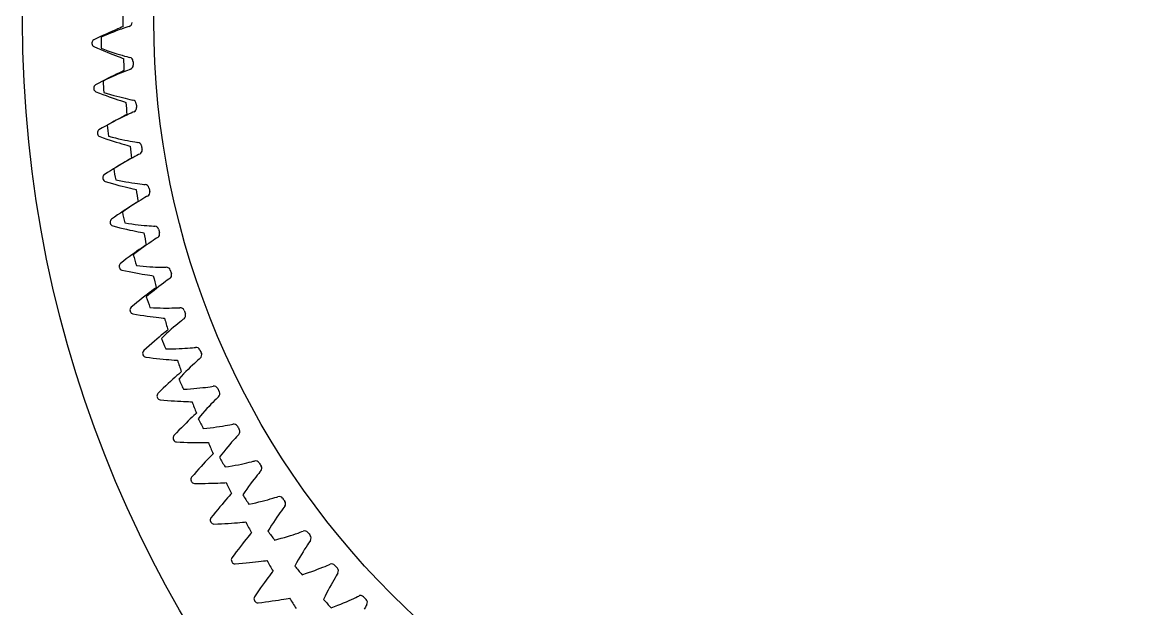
# Model space of a CAD drawing. Header units: millimetres. Extents: x -171 to 171, y -171 to 171.
# Drawn here: x -171.3 to -8.2, y -85 to -0.3 of the extents above; entities that cross this region are included whole.
import ezdxf

# ---------------------------------------------------------------- set-up
doc = ezdxf.new("R2010")
doc.units = ezdxf.units.MM

msp = doc.modelspace()

# ---------------------------------------------------------------- linework, layer by layer
at = {"layer": 'journal'}
msp.add_circle((-35, 0), 117.35, dxfattribs=at)
at = {"layer": 'outer'}
msp.add_circle((0, 0), 171.326572, dxfattribs=at)
at = {"layer": 'output_ring'}
for p, q in [((-158.335621, -1.519162), (-158.739397, -1.697648)), ((-157.955289, -1.354162), (-158.335621, -1.519162)), ((-157.602509, -1.203842), (-157.955289, -1.354162)), ((-157.283689, -1.070267), (-157.602509, -1.203842)), ((-157.010777, -0.957652), (-157.283689, -1.070267)), ((-156.824094, -0.881542), (-157.010777, -0.957652)), ((-160.540224, -2.534682), (-161.02886, -2.772467)), ((-160.06568, -2.307668), (-160.540224, -2.534682)), ((-159.606378, -2.092319), (-160.06568, -2.307668)), ((-159.163711, -1.888866), (-159.606378, -2.092319)), ((-158.739397, -1.697648), (-159.163711, -1.888866)), ((-161.008931, -3.755598), (-160.51106, -3.973386)), ((-160.51106, -3.973386), (-160.027706, -4.180982)), ((-160.027706, -4.180982), (-159.560054, -4.377541)), ((-159.560054, -4.377541), (-159.109506, -4.562887)), ((-159.109506, -4.562887), (-158.677791, -4.736753)), ((-158.677791, -4.736753), (-158.267114, -4.898729)), ((-158.267114, -4.898729), (-157.880407, -5.04818)), ((-157.880407, -5.04818), (-157.521825, -5.18408)), ((-157.521825, -5.18408), (-157.197854, -5.304625)), ((-157.197854, -5.304625), (-156.920603, -5.406087)), ((-156.920603, -5.406087), (-156.730988, -5.47457)), ((-158.540195, -8.129259), (-158.956411, -8.337516)), ((-158.143984, -7.934557), (-158.540195, -8.129259)), ((-157.77065, -7.754279), (-158.143984, -7.934557)), ((-157.424252, -7.589786), (-157.77065, -7.754279)), ((-157.111108, -7.4434), (-157.424252, -7.589786)), ((-156.842984, -7.319818), (-157.111108, -7.4434)), ((-156.659538, -7.236204), (-156.842984, -7.319818)), ((-160.305621, -9.038585), (-160.784219, -9.295977)), ((-159.840667, -8.792527), (-160.305621, -9.038585)), ((-159.390469, -8.558741), (-159.840667, -8.792527)), ((-158.956411, -8.337516), (-159.390469, -8.558741)), ((-160.724465, -10.277493), (-160.218176, -10.474925)), ((-160.218176, -10.474925), (-159.726807, -10.662763)), ((-159.726807, -10.662763), (-159.251573, -10.840208)), ((-159.251573, -10.840208), (-158.793884, -11.007143)), ((-158.793884, -11.007143), (-158.355478, -11.163371)), ((-158.355478, -11.163371), (-157.938574, -11.308571)), ((-157.938574, -11.308571), (-157.546128, -11.442228)), ((-157.546128, -11.442228), (-157.182333, -11.563484)), ((-157.182333, -11.563484), (-156.853743, -11.670801)), ((-156.853743, -11.670801), (-156.572608, -11.760944)), ((-156.572608, -11.760944), (-156.380374, -11.821686)), ((-158.080511, -14.547514), (-158.487946, -14.772467)), ((-157.692516, -14.336915), (-158.080511, -14.547514)), ((-157.326795, -14.141655), (-157.692516, -14.336915)), ((-156.987348, -13.96326), (-157.326795, -14.141655)), ((-156.680393, -13.804304), (-156.987348, -13.96326)), ((-156.417498, -13.669957), (-156.680393, -13.804304)), ((-156.237591, -13.578978), (-156.417498, -13.669957)), ((-159.807636, -15.527638), (-160.27541, -15.804214)), ((-159.353036, -15.262939), (-159.807636, -15.527638)), ((-158.912682, -15.011101), (-159.353036, -15.262939)), ((-158.487946, -14.772467), (-158.912682, -15.011101)), ((-160.175928, -16.782502), (-159.662055, -16.959254)), ((-159.662055, -16.959254), (-159.163477, -17.127024)), ((-159.163477, -17.127024), (-158.681443, -17.285065)), ((-158.681443, -17.285065), (-158.217364, -17.433315)), ((-158.217364, -17.433315), (-157.772987, -17.571647)), ((-157.772987, -17.571647), (-157.350541, -17.699833)), ((-157.350541, -17.699833), (-156.953001, -17.817476)), ((-156.953001, -17.817476), (-156.584591, -17.92389)), ((-156.584591, -17.92389), (-156.251922, -18.017802)), ((-156.251922, -18.017802), (-155.967364, -18.096478)), ((-155.967364, -18.096478), (-155.772827, -18.14938)), ((-157.759085, -21.183148), (-158.173802, -21.438798)), ((-157.361102, -20.941868), (-157.759085, -21.183148)), ((-156.98196, -20.715717), (-157.361102, -20.941868)), ((-156.624453, -20.505797), (-156.98196, -20.715717)), ((-156.292514, -20.313792), (-156.624453, -20.505797)), ((-155.992253, -20.142527), (-156.292514, -20.313792)), ((-155.735018, -19.997637), (-155.992253, -20.142527)), ((-155.558946, -19.899442), (-155.735018, -19.997637)), ((-159.047088, -21.991179), (-159.503269, -22.286485)), ((-158.603588, -21.708275), (-159.047088, -21.991179)), ((-158.173802, -21.438798), (-158.603588, -21.708275)), ((-159.364223, -23.259937), (-158.843609, -23.415719)), ((-158.843609, -23.415719), (-158.338642, -23.563147)), ((-158.338642, -23.563147), (-157.850599, -23.701522)), ((-157.850599, -23.701522), (-157.380893, -23.830844)), ((-157.380893, -23.830844), (-156.931275, -23.951054)), ((-156.931275, -23.951054), (-156.503982, -24.062014)), ((-156.503982, -24.062014), (-156.102001, -24.16345)), ((-156.102001, -24.16345), (-155.729581, -24.254847)), ((-155.729581, -24.254847), (-155.393379, -24.3352)), ((-155.393379, -24.3352), (-155.105867, -24.40228)), ((-155.105867, -24.40228), (-154.909345, -24.447254)), ((-156.771027, -27.559024), (-157.175043, -27.831271)), ((-156.383148, -27.301814), (-156.771027, -27.559024)), ((-156.013483, -27.060484), (-156.383148, -27.301814)), ((-155.664777, -26.836248), (-156.013483, -27.060484)), ((-155.340892, -26.630949), (-155.664777, -26.836248)), ((-155.047818, -26.447656), (-155.340892, -26.630949)), ((-154.796666, -26.292461), (-155.047818, -26.447656)), ((-154.624718, -26.187211), (-154.796666, -26.292461)), ((-158.025226, -28.418588), (-158.469065, -28.732139)), ((-157.593555, -28.117943), (-158.025226, -28.418588)), ((-157.175043, -27.831271), (-157.593555, -28.117943)), ((-158.290684, -29.699156), (-157.764184, -29.833713)), ((-157.764184, -29.833713), (-157.253657, -29.960555)), ((-157.253657, -29.960555), (-156.760407, -30.079038)), ((-156.760407, -30.079038), (-156.285846, -30.189218)), ((-156.285846, -30.189218), (-155.831726, -30.291109)), ((-155.831726, -30.291109), (-155.400287, -30.384662)), ((-155.400287, -30.384662), (-154.994525, -30.469724)), ((-154.994525, -30.469724), (-154.618708, -30.545953)), ((-154.618708, -30.545953), (-154.279526, -30.612616)), ((-154.279526, -30.612616), (-153.989531, -30.667988)), ((-153.989531, -30.667988), (-153.791348, -30.704962)), ((-153.603984, -32.544086), (-153.84864, -32.709332)), ((-153.436442, -32.431954), (-153.603984, -32.544086)), ((-155.918045, -34.178017), (-156.324596, -34.481415)), ((-155.525394, -33.889621), (-155.918045, -34.178017)), ((-155.148258, -33.616903), (-155.525394, -33.889621)), ((-154.788677, -33.360791), (-155.148258, -33.616903)), ((-154.449344, -33.122608), (-154.788677, -33.360791)), ((-154.134045, -32.904351), (-154.449344, -33.122608)), ((-153.84864, -32.709332), (-154.134045, -32.904351)), ((-156.743728, -34.799306), (-157.174496, -35.130586)), ((-156.324596, -34.481415), (-156.743728, -34.799306)), ((-156.957072, -36.08958), (-156.425552, -36.202689)), ((-156.425552, -36.202689), (-155.910304, -36.308737)), ((-155.910304, -36.308737), (-155.412658, -36.407135)), ((-155.412658, -36.407135), (-154.934022, -36.497992)), ((-154.934022, -36.497992), (-154.476146, -36.581395)), ((-154.476146, -36.581395), (-154.04127, -36.657387)), ((-154.04127, -36.657387), (-153.632394, -36.725936)), ((-153.632394, -36.725936), (-153.253796, -36.786872)), ((-153.253796, -36.786872), (-152.912191, -36.839734)), ((-152.912191, -36.839734), (-152.620191, -36.883309)), ((-152.620191, -36.883309), (-152.420673, -36.912221)), ((-152.673956, -39.123692), (-152.980151, -39.354546)), ((-152.396689, -38.917267), (-152.673956, -39.123692)), ((-152.15893, -38.742241), (-152.396689, -38.917267)), ((-151.996071, -38.623412), (-152.15893, -38.742241)), ((-154.404875, -40.468609), (-154.798797, -40.788233)), ((-154.024234, -40.164537), (-154.404875, -40.468609)), ((-153.65846, -39.876759), (-154.024234, -40.164537)), ((-153.309553, -39.606286), (-153.65846, -39.876759)), ((-152.980151, -39.354546), (-153.309553, -39.606286)), ((-155.204702, -41.122849), (-155.62169, -41.471314)), ((-154.798797, -40.788233), (-155.204702, -41.122849)), ((-155.365581, -42.420709), (-154.829914, -42.512185)), ((-154.829914, -42.512185), (-154.310791, -42.597265)), ((-154.310791, -42.597265), (-153.809566, -42.675414)), ((-153.809566, -42.675414), (-153.327642, -42.7468)), ((-153.327642, -42.7468), (-152.866762, -42.811579)), ((-152.866762, -42.811579), (-152.429163, -42.869885)), ((-152.429163, -42.869885), (-152.017846, -42.921807)), ((-152.017846, -42.921807), (-151.637089, -42.96735)), ((-151.637089, -42.96735), (-151.293623, -43.006326)), ((-151.293623, -43.006326), (-151.000097, -43.038031)), ((-151.000097, -43.038031), (-150.79957, -43.058834)), ((-151.259612, -45.521826), (-151.578541, -45.786707)), ((-150.963024, -45.278752), (-151.259612, -45.521826)), ((-150.69435, -45.06126), (-150.963024, -45.278752)), ((-150.46388, -44.876743), (-150.69435, -45.06126)), ((-150.30597, -44.751412), (-150.46388, -44.876743)), ((-153.018663, -47.028036), (-153.410674, -47.378827)), ((-152.638018, -46.692711), (-153.018663, -47.028036)), ((-152.270012, -46.373463), (-152.638018, -46.692711)), ((-151.916201, -46.071099), (-152.270012, -46.373463)), ((-151.578541, -45.786707), (-151.916201, -46.071099)), ((-153.410674, -47.378827), (-153.813198, -47.743904)), ((-153.518825, -48.68214), (-152.979891, -48.751833)), ((-152.979891, -48.751833), (-152.457747, -48.815806)), ((-152.457747, -48.815806), (-151.953766, -48.873578)), ((-151.953766, -48.873578), (-151.469345, -48.925375)), ((-151.469345, -48.925375), (-151.006218, -48.971423)), ((-151.006218, -48.971423), (-150.566616, -49.011947)), ((-150.566616, -49.011947), (-150.153532, -49.047158)), ((-150.153532, -49.047158), (-149.771243, -49.077233)), ((-149.771243, -49.077233), (-149.426479, -49.102258)), ((-149.426479, -49.102258), (-149.131909, -49.122042)), ((-149.131909, -49.122042), (-148.930704, -49.134701)), ((-149.924344, -52.189743), (-150.265611, -52.506198)), ((-149.598487, -51.891902), (-149.924344, -52.189743)), ((-149.290554, -51.614313), (-149.598487, -51.891902)), ((-149.004061, -51.359419), (-149.290554, -51.614313)), ((-148.744421, -51.131218), (-149.004061, -51.359419)), ((-148.521618, -50.937513), (-148.744421, -51.131218)), ((-148.368917, -50.805885), (-148.521618, -50.937513)), ((-151.364593, -53.556962), (-151.751992, -53.938051)), ((-150.98712, -53.190573), (-151.364593, -53.556962)), ((-150.620377, -52.840097), (-150.98712, -53.190573)), ((-150.265611, -52.506198), (-150.620377, -52.840097)), ((-151.419837, -54.863587), (-150.878521, -54.911382)), ((-150.878521, -54.911382), (-150.354214, -54.954142)), ((-150.354214, -54.954142), (-149.848306, -54.991443)), ((-149.848306, -54.991443), (-149.362184, -55.023566)), ((-149.362184, -55.023566), (-148.897571, -55.050808)), ((-148.897571, -55.050808), (-148.456688, -55.073483)), ((-148.456688, -55.073483), (-148.042517, -55.091925)), ((-148.042517, -55.091925), (-147.659323, -55.106483)), ((-147.659323, -55.106483), (-147.313828, -55.117515)), ((-147.313828, -55.117515), (-147.018698, -55.125345)), ((-147.018698, -55.125345), (-146.817146, -55.129839)), ((-146.335336, -56.914592), (-146.550106, -57.117168)), ((-146.188094, -56.776884), (-146.335336, -56.914592)), ((-148.014324, -58.552665), (-148.355267, -58.900666)), ((-147.686162, -58.22264), (-148.014324, -58.552665)), ((-147.372643, -57.911838), (-147.686162, -58.22264)), ((-147.076213, -57.621998), (-147.372643, -57.911838)), ((-146.800284, -57.355703), (-147.076213, -57.621998)), ((-146.550106, -57.117168), (-146.800284, -57.355703)), ((-149.06982, -59.647102), (-149.441457, -60.043579)), ((-148.707505, -59.265717), (-149.06982, -59.647102)), ((-148.355267, -58.900666), (-148.707505, -59.265717)), ((-149.072068, -60.954893), (-148.529259, -60.980712)), ((-148.529259, -60.980712), (-148.00365, -61.002189)), ((-148.00365, -61.002189), (-147.496646, -61.018957)), ((-147.496646, -61.018957), (-147.009621, -61.031353)), ((-147.009621, -61.031353), (-146.544286, -61.039744)), ((-146.544286, -61.039744), (-146.102846, -61.044534)), ((-146.102846, -61.044534), (-145.688268, -61.046176)), ((-145.688268, -61.046176), (-145.304799, -61.045192)), ((-145.304799, -61.045192), (-144.959141, -61.042214)), ((-144.959141, -61.042214), (-144.663936, -61.038077)), ((-144.663936, -61.038077), (-144.462367, -61.0344)), ((-144.620225, -63.53501), (-144.904666, -63.836625)), ((-144.355315, -63.257752), (-144.620225, -63.53501)), ((-144.115009, -63.009274), (-144.355315, -63.257752)), ((-143.908625, -62.798161), (-144.115009, -63.009274)), ((-143.767085, -62.654599), (-143.908625, -62.798161)), ((-145.846409, -64.864463), (-146.183565, -65.243488)), ((-145.51985, -64.50293), (-145.846409, -64.864463)), ((-145.205331, -64.159877), (-145.51985, -64.50293)), ((-144.904666, -63.836625), (-145.205331, -64.159877)), ((-146.530126, -65.639243), (-146.88539, -66.050454)), ((-146.183565, -65.243488), (-146.530126, -65.639243)), ((-142.711539, -66.883605), (-142.366286, -66.866621)), ((-142.366286, -66.866621), (-142.071491, -66.850524)), ((-142.071491, -66.850524), (-141.870237, -66.838682)), ((-146.479373, -66.946051), (-145.935964, -66.94985)), ((-145.935964, -66.94985), (-145.409916, -66.950009)), ((-145.409916, -66.950009), (-144.902649, -66.946217)), ((-144.902649, -66.946217), (-144.415522, -66.938866)), ((-144.415522, -66.938866), (-143.950229, -66.928392)), ((-143.950229, -66.928392), (-143.508958, -66.915288)), ((-143.508958, -66.915288), (-143.094654, -66.900128)), ((-143.094654, -66.900128), (-142.711539, -66.883605)), ((-141.109867, -68.429373), (-141.245472, -68.578553)), ((-142.485929, -69.9917), (-142.786287, -70.347217)), ((-142.19861, -69.656529), (-142.485929, -69.9917)), ((-141.926626, -69.343635), (-142.19861, -69.656529)), ((-141.67317, -69.055869), (-141.926626, -69.343635)), ((-141.443131, -68.797856), (-141.67317, -69.055869)), ((-141.245472, -68.578553), (-141.443131, -68.797856)), ((-143.749684, -71.523539), (-144.087991, -71.948809)), ((-143.419445, -71.114064), (-143.749684, -71.523539)), ((-143.097927, -70.721687), (-143.419445, -71.114064)), ((-142.786287, -70.347217), (-143.097927, -70.721687)), ((-143.646013, -72.827216), (-143.102897, -72.80899)), ((-143.102897, -72.80899), (-142.577274, -72.78783)), ((-142.577274, -72.78783), (-142.070578, -72.763484)), ((-142.070578, -72.763484), (-141.584149, -72.736398)), ((-141.584149, -72.736398), (-141.119663, -72.707076)), ((-141.119663, -72.707076), (-140.679285, -72.676101)), ((-140.679285, -72.676101), (-140.265935, -72.644163)), ((-140.265935, -72.644163), (-139.883805, -72.612128)), ((-139.883805, -72.612128), (-139.539524, -72.581166)), ((-139.539524, -72.581166), (-139.245624, -72.553136)), ((-139.245624, -72.553136), (-139.045015, -72.533147)), ((-138.758257, -74.740527), (-138.999843, -75.038328)), ((-138.538863, -74.473403), (-138.758257, -74.740527)), ((-138.350254, -74.24627), (-138.538863, -74.473403)), ((-138.220805, -74.091717), (-138.350254, -74.24627)), ((-140.114335, -76.462715), (-140.419688, -76.8678)), ((-139.818127, -76.075924), (-140.114335, -76.462715)), ((-139.532423, -75.708527), (-139.818127, -76.075924)), ((-139.258923, -75.361987), (-139.532423, -75.708527)), ((-138.999843, -75.038328), (-139.258923, -75.361987)), ((-140.733061, -77.290321), (-141.053856, -77.728953)), ((-140.419688, -76.8678), (-140.733061, -77.290321)), ((-137.618476, -78.317507), (-137.20676, -78.268844)), ((-137.20676, -78.268844), (-136.826242, -78.221349)), ((-136.826242, -78.221349), (-136.483498, -78.176461)), ((-136.483498, -78.176461), (-136.190976, -78.136543)), ((-136.190976, -78.136543), (-135.991342, -78.108441)), ((-140.576643, -78.588726), (-140.034711, -78.548505)), ((-140.034711, -78.548505), (-139.510378, -78.506062)), ((-139.510378, -78.506062), (-139.005085, -78.461201)), ((-139.005085, -78.461201), (-138.520153, -78.414425)), ((-138.520153, -78.414425), (-138.057237, -78.366304)), ((-138.057237, -78.366304), (-137.618476, -78.317507)), ((-135.227726, -79.792001), (-135.406976, -80.026591)), ((-135.104647, -79.632329), (-135.227726, -79.792001)), ((-136.349666, -81.300965), (-136.620245, -81.679638)), ((-136.090434, -80.943626), (-136.349666, -81.300965)), ((-135.844683, -80.609733), (-136.090434, -80.943626)), ((-135.615364, -80.302386), (-135.844683, -80.609733)), ((-135.406976, -80.026591), (-135.615364, -80.302386)), ((-137.485214, -82.930116), (-137.78797, -83.381388)), ((-137.189221, -82.495242), (-137.485214, -82.930116)), ((-136.900535, -82.078116), (-137.189221, -82.495242)), ((-136.620245, -81.679638), (-136.900535, -82.078116)), ((-137.276306, -84.221116), (-136.736449, -84.158966)), ((-136.736449, -84.158966), (-136.214267, -84.095308)), ((-136.214267, -84.095308), (-135.711207, -84.030007)), ((-135.711207, -84.030007), (-135.228569, -83.963617)), ((-135.228569, -83.963617), (-134.767983, -83.896775)), ((-134.767983, -83.896775), (-134.33156, -83.830237)), ((-134.33156, -83.830237), (-133.922155, -83.764929)), ((-133.922155, -83.764929), (-133.543874, -83.702053)), ((-133.543874, -83.702053), (-133.203231, -83.643311)), ((-133.203231, -83.643311), (-132.912566, -83.591572)), ((-132.912566, -83.591572), (-132.714235, -83.555403))]:
    msp.add_line(p, q, dxfattribs=at)
for centre, radius, start, end in [((0, 0), 156.826572, 179.677932, 180.322068), ((-160.814696, -3.202041), 0.48, 116.498543, 181.140687), ((0, 0), 161.326572, 181.140687, 181.181894), ((-160.812352, -3.317698), 0.48, 181.181894, 245.824038), ((0, 0), 156.826572, 182.000512, 182.644649), ((-160.552823, -9.716519), 0.48, 118.821124, 183.463268), ((0, 0), 161.326572, 183.463268, 183.504474), ((-160.545793, -9.831986), 0.48, 183.504474, 248.146618), ((0, 0), 156.826572, 184.323093, 184.96723), ((-160.027161, -16.215033), 0.48, 121.143704, 185.785848), ((0, 0), 161.326572, 185.785848, 185.827055), ((-160.015458, -16.33012), 0.48, 185.827055, 250.469199), ((0, 0), 156.826572, 186.645674, 187.28981), ((-159.238575, -22.686906), 0.48, 123.466285, 188.108429), ((0, 0), 161.326572, 188.108429, 188.149636), ((-159.222218, -22.801424), 0.48, 188.149636, 252.79178), ((0, 0), 156.826572, 188.968254, 189.612391), ((-158.188361, -29.121504), 0.48, 125.788866, 190.431009), ((0, 0), 161.326572, 190.431009, 190.472216), ((-158.167376, -29.235265), 0.48, 190.472216, 255.11436), ((0, 0), 156.826572, 191.290835, 191.934972), ((-156.878244, -35.508256), 0.48, 128.111446, 192.75359), ((0, 0), 161.326572, 192.75359, 192.794797), ((-156.852666, -35.621073), 0.48, 192.794797, 257.436941), ((0, 0), 156.826572, 193.613416, 194.257552), ((-155.310376, -41.836667), 0.48, 130.434027, 195.076171), ((0, 0), 161.326572, 195.076171, 195.117378), ((-155.280247, -41.948355), 0.48, 195.117378, 259.759522), ((0, 0), 156.826572, 195.935996, 196.580133), ((-153.487333, -48.096341), 0.48, 132.756608, 197.398751), ((0, 0), 161.326572, 197.398751, 197.439958), ((-153.452703, -48.206716), 0.48, 197.439958, 262.082102), ((0, 0), 156.826572, 198.258577, 198.902714), ((-151.412112, -54.276993), 0.48, 135.079188, 199.721332), ((0, 0), 161.326572, 199.721332, 199.762539), ((-151.373037, -54.385874), 0.48, 199.762539, 264.404683), ((0, 0), 156.826572, 200.581157, 201.225294), ((-149.08812, -60.368468), 0.48, 137.401769, 202.043913), ((0, 0), 161.326572, 202.043913, 202.08512), ((-149.044665, -60.475676), 0.48, 202.08512, 266.727263), ((0, 0), 156.826572, 202.903738, 203.547875), ((-146.519178, -66.360758), 0.48, 139.724349, 204.366493), ((0, 0), 161.326572, 204.366493, 204.4077), ((-146.471413, -66.466117), 0.48, 204.4077, 269.049844), ((0, 0), 156.826572, 205.226319, 205.870455), ((-143.709504, -72.244017), 0.48, 142.04693, 206.689074), ((0, 0), 161.326572, 206.689074, 206.730281), ((-143.657509, -72.347354), 0.48, 206.730281, 271.372425), ((0, 0), 156.826572, 207.548899, 208.193036), ((-140.663716, -78.008579), 0.48, 144.369511, 209.011655), ((0, 0), 161.326572, 209.011655, 209.052862), ((0, 0), 156.826572, 209.87148, 210.515617), ((-140.607576, -78.109724), 0.48, 209.052862, 273.695005), ((-137.386818, -83.644974), 0.48, 146.692091, 211.334235), ((0, 0), 161.326572, 211.334235, 211.375442), ((-137.326626, -83.74376), 0.48, 211.375442, 276.017586), ((0, 0), 156.826572, 212.194061, 212.838197)]:
    msp.add_arc(centre, radius, start, end, dxfattribs=at)
at = {"layer": 'thin_ring_external'}
for p, q in [((-157.771629, -1.488806), (-158.180425, -1.643367)), ((-157.38263, -1.34628), (-157.771629, -1.488806)), ((-157.016228, -1.216163), (-157.38263, -1.34628)), ((-156.676381, -1.099123), (-157.016228, -1.216163)), ((-156.369262, -0.996427), (-156.676381, -1.099123)), ((-156.106377, -0.910881), (-156.369262, -0.996427)), ((-155.92658, -0.850607), (-156.106377, -0.910881)), ((-159.506613, -2.177597), (-159.977359, -2.378998)), ((-159.04942, -1.987845), (-159.506613, -2.177597)), ((-158.606908, -1.809751), (-159.04942, -1.987845)), ((-158.180425, -1.643367), (-158.606908, -1.809751)), ((-159.935807, -4.005523), (-159.45539, -4.182625)), ((-159.45539, -4.182625), (-158.989106, -4.348786)), ((-158.989106, -4.348786), (-158.538077, -4.504052)), ((-158.538077, -4.504052), (-158.103654, -4.648443)), ((-158.103654, -4.648443), (-157.6875, -4.781928)), ((-157.6875, -4.781928), (-157.291731, -4.904406)), ((-157.291731, -4.904406), (-156.919163, -5.015644)), ((-156.919163, -5.015644), (-156.573783, -5.115179)), ((-156.573783, -5.115179), (-156.261821, -5.202059)), ((-156.261821, -5.202059), (-155.994911, -5.27407)), ((-155.994911, -5.27407), (-155.812271, -5.325086)), ((-158.353263, -8.118832), (-158.786105, -8.319289)), ((-157.935832, -7.930889), (-158.353263, -8.118832)), ((-157.535462, -7.755656), (-157.935832, -7.930889)), ((-157.154247, -7.593454), (-157.535462, -7.755656)), ((-156.794967, -7.444798), (-157.154247, -7.593454)), ((-156.46154, -7.310557), (-156.794967, -7.444798)), ((-156.160065, -7.192314), (-156.46154, -7.310557)), ((-155.901891, -7.093457), (-156.160065, -7.192314)), ((-155.725406, -7.02408), (-155.901891, -7.093457)), ((-159.233011, -8.532138), (-159.692861, -8.757313)), ((-158.786105, -8.319289), (-159.233011, -8.532138)), ((-159.568311, -10.379595), (-159.079478, -10.531935)), ((-159.079478, -10.531935), (-158.605317, -10.67407)), ((-158.605317, -10.67407), (-158.146949, -10.806105)), ((-158.146949, -10.806105), (-157.70572, -10.928125)), ((-157.70572, -10.928125), (-157.283293, -11.040187)), ((-157.283293, -11.040187), (-156.881786, -11.142296)), ((-156.881786, -11.142296), (-156.504024, -11.234366)), ((-156.504024, -11.234366), (-156.154013, -11.316136)), ((-156.154013, -11.316136), (-155.838022, -11.386974)), ((-155.838022, -11.386974), (-155.567783, -11.445263)), ((-155.567783, -11.445263), (-155.382776, -11.486886)), ((-158.199845, -14.629029), (-158.6353, -14.86442)), ((-157.777803, -14.406732), (-158.199845, -14.629029)), ((-157.370513, -14.19772), (-157.777803, -14.406732)), ((-156.979613, -14.002273), (-157.370513, -14.19772)), ((-156.607178, -13.820817), (-156.979613, -14.002273)), ((-156.255956, -13.65401), (-156.607178, -13.820817)), ((-155.929819, -13.50292), (-156.255956, -13.65401)), ((-155.634775, -13.369437), (-155.929819, -13.50292)), ((-155.381985, -13.257526), (-155.634775, -13.369437)), ((-155.209273, -13.179229), (-155.381985, -13.257526)), ((-158.6353, -14.86442), (-159.083052, -15.112781)), ((-158.87583, -16.726587), (-158.379856, -16.853769)), ((-158.379856, -16.853769), (-157.899057, -16.971507)), ((-157.899057, -16.971507), (-157.434545, -17.079965)), ((-157.434545, -17.079965), (-156.987661, -17.179297)), ((-156.987661, -17.179297), (-156.560063, -17.269643)), ((-156.560063, -17.269643), (-156.153866, -17.351118)), ((-156.153866, -17.351118), (-155.771896, -17.423779)), ((-155.771896, -17.423779), (-155.418166, -17.487571)), ((-155.418166, -17.487571), (-155.09897, -17.542182)), ((-155.09897, -17.542182), (-154.826107, -17.586596)), ((-154.826107, -17.586596), (-154.639216, -17.618718)), ((-154.794762, -19.51168), (-155.082605, -19.660054)), ((-154.548016, -19.387008), (-154.794762, -19.51168)), ((-154.379527, -19.299994), (-154.548016, -19.387008)), ((-157.715039, -21.157922), (-158.149525, -21.428822)), ((-157.292171, -20.900603), (-157.715039, -21.157922)), ((-156.882031, -20.657047), (-157.292171, -20.900603)), ((-156.485944, -20.427511), (-156.882031, -20.657047)), ((-156.105533, -20.212359), (-156.485944, -20.427511)), ((-155.742849, -20.012123), (-156.105533, -20.212359)), ((-155.400603, -19.8276), (-155.742849, -20.012123)), ((-155.082605, -19.660054), (-155.400603, -19.8276)), ((-157.860172, -23.029941), (-157.358351, -23.131633)), ((-157.358351, -23.131633), (-156.872167, -23.224668)), ((-156.872167, -23.224668), (-156.402723, -23.309266)), ((-156.402723, -23.309266), (-155.95135, -23.38565)), ((-155.95135, -23.38565), (-155.519697, -23.454045)), ((-155.519697, -23.454045), (-155.10987, -23.514673)), ((-155.10987, -23.514673), (-154.724687, -23.567736)), ((-154.724687, -23.567736), (-154.368162, -23.613382)), ((-154.368162, -23.613382), (-154.046594, -23.651624)), ((-154.046594, -23.651624), (-153.771819, -23.682047)), ((-153.771819, -23.682047), (-153.583532, -23.704585)), ((-154.231138, -25.949463), (-154.563516, -26.15122)), ((-153.922111, -25.765898), (-154.231138, -25.949463)), ((-153.642219, -25.60302), (-153.922111, -25.765898)), ((-153.402161, -25.465912), (-153.642219, -25.60302)), ((-153.238334, -25.370408), (-153.402161, -25.465912)), ((-156.474628, -27.396225), (-156.894715, -27.688957)), ((-156.06545, -27.11765), (-156.474628, -27.396225)), ((-155.668281, -26.85347), (-156.06545, -27.11765)), ((-155.284432, -26.604009), (-155.668281, -26.85347)), ((-154.915502, -26.369714), (-155.284432, -26.604009)), ((-154.563516, -26.15122), (-154.915502, -26.369714)), ((-156.523985, -29.273214), (-156.017627, -29.349149)), ((-156.017627, -29.349149), (-155.527326, -29.417238)), ((-155.527326, -29.417238), (-155.054175, -29.477755)), ((-155.054175, -29.477755), (-154.599491, -29.530992)), ((-154.599491, -29.530992), (-154.164908, -29.577258)), ((-154.164908, -29.577258), (-153.75252, -29.616881)), ((-153.75252, -29.616881), (-153.365131, -29.650207)), ((-153.365131, -29.650207), (-153.006739, -29.677589)), ((-153.006739, -29.677589), (-152.683638, -29.699361)), ((-152.683638, -29.699361), (-152.407669, -29.715715)), ((-152.407669, -29.715715), (-152.218476, -29.728609)), ((-153.412626, -32.458273), (-153.769111, -32.7111)), ((-153.072255, -32.222092), (-153.412626, -32.458273)), ((-152.750613, -32.003626), (-153.072255, -32.222092)), ((-152.451361, -31.804521), (-152.750613, -32.003626)), ((-152.180151, -31.627565), (-152.451361, -31.804521)), ((-151.947407, -31.478377), (-152.180151, -31.627565)), ((-151.788671, -31.374633), (-151.947407, -31.478377)), ((-154.917304, -33.563055), (-155.321896, -33.876855)), ((-154.522884, -33.263951), (-154.917304, -33.563055)), ((-154.139722, -32.979835), (-154.522884, -33.263951)), ((-153.769111, -32.7111), (-154.139722, -32.979835)), ((-154.870756, -35.440115), (-154.361181, -35.490096)), ((-154.361181, -35.490096), (-153.868043, -35.533062)), ((-153.868043, -35.533062), (-153.392419, -35.569341)), ((-153.392419, -35.569341), (-152.93561, -35.599292)), ((-152.93561, -35.599292), (-152.499232, -35.623307)), ((-152.499232, -35.623307), (-152.085359, -35.641822)), ((-152.085359, -35.641822), (-151.696773, -35.655324)), ((-151.696773, -35.655324), (-151.337451, -35.664371)), ((-151.337451, -35.664371), (-151.013659, -35.669617)), ((-151.013659, -35.669617), (-150.737215, -35.671858)), ((-150.737215, -35.671858), (-150.547611, -35.675075)), ((-150.187551, -37.40872), (-150.412374, -37.569596)), ((-150.03432, -37.297006), (-150.187551, -37.40872)), ((-152.300341, -39.02016), (-152.668496, -39.323469)), ((-151.943935, -38.732851), (-152.300341, -39.02016)), ((-151.600825, -38.462152), (-151.943935, -38.732851)), ((-151.272958, -38.208899), (-151.600825, -38.462152)), ((-150.96289, -37.974295), (-151.272958, -38.208899)), ((-150.674195, -37.76017), (-150.96289, -37.974295)), ((-150.412374, -37.569596), (-150.674195, -37.76017)), ((-153.047129, -39.642323), (-153.435171, -39.976372)), ((-152.668496, -39.323469), (-153.047129, -39.642323)), ((-152.904798, -41.514558), (-152.393336, -41.538454)), ((-152.393336, -41.538454), (-151.898648, -41.556184)), ((-151.898648, -41.556184), (-151.421792, -41.56813)), ((-151.421792, -41.56813), (-150.964049, -41.574717)), ((-150.964049, -41.574717), (-150.527014, -41.576419)), ((-150.527014, -41.576419), (-150.112735, -41.573777)), ((-150.112735, -41.573777), (-149.723967, -41.56742)), ((-149.723967, -41.56742), (-149.364652, -41.558108)), ((-149.364652, -41.558108), (-149.041014, -41.546814)), ((-149.041014, -41.546814), (-148.764816, -41.534937)), ((-148.764816, -41.534937), (-148.575295, -41.528468)), ((-148.872633, -43.845894), (-149.170317, -44.096024)), ((-148.595248, -43.617308), (-148.872633, -43.845894)), ((-148.3435, -43.413613), (-148.595248, -43.617308)), ((-148.127184, -43.241467), (-148.3435, -43.413613)), ((-147.979857, -43.122075), (-148.127184, -43.241467)), ((-150.868983, -45.618168), (-151.239462, -45.971595)), ((-150.507125, -45.280397), (-150.868983, -45.618168)), ((-150.154937, -44.958686), (-150.507125, -45.280397)), ((-149.813666, -44.653553), (-150.154937, -44.958686)), ((-149.484826, -44.365688), (-149.813666, -44.653553)), ((-149.170317, -44.096024), (-149.484826, -44.365688)), ((-146.770849, -47.31562), (-146.495618, -47.289656)), ((-146.495618, -47.289656), (-146.306674, -47.273519)), ((-150.63124, -47.480693), (-150.119225, -47.478443)), ((-150.119225, -47.478443), (-149.624277, -47.47089)), ((-149.624277, -47.47089), (-149.147433, -47.458472)), ((-149.147433, -47.458472), (-148.689951, -47.441678)), ((-148.689951, -47.441678), (-148.253399, -47.421063)), ((-148.253399, -47.421063), (-147.839795, -47.397271)), ((-147.839795, -47.397271), (-147.451859, -47.371071)), ((-147.451859, -47.371071), (-147.093488, -47.343425)), ((-147.093488, -47.343425), (-146.770849, -47.31562)), ((-145.630642, -48.834643), (-145.771682, -48.961402)), ((-147.383861, -50.457759), (-147.709107, -50.779919)), ((-147.070148, -50.153478), (-147.383861, -50.457759)), ((-146.769819, -49.868108), (-147.070148, -50.153478)), ((-146.485295, -49.603104), (-146.769819, -49.868108)), ((-146.219944, -49.360652), (-146.485295, -49.603104)), ((-145.978925, -49.144369), (-146.219944, -49.360652)), ((-145.771682, -48.961402), (-145.978925, -49.144369)), ((-148.388548, -51.475001), (-148.740497, -51.846884)), ((-148.044408, -51.119194), (-148.388548, -51.475001)), ((-147.709107, -50.779919), (-148.044408, -51.119194)), ((-148.056014, -53.322957), (-147.544781, -53.294566)), ((-147.544781, -53.294566), (-147.050864, -53.261751)), ((-147.050864, -53.261751), (-146.575276, -53.225001)), ((-146.575276, -53.225001), (-146.119249, -53.18487)), ((-146.119249, -53.18487), (-145.684319, -53.141991)), ((-145.684319, -53.141991), (-145.272469, -53.097111)), ((-145.272469, -53.097111), (-144.886376, -53.051137)), ((-144.886376, -53.051137), (-144.529885, -53.005228)), ((-144.529885, -53.005228), (-144.209087, -52.960986)), ((-144.209087, -52.960986), (-143.93554, -52.921002)), ((-143.93554, -52.921002), (-143.747667, -52.895238)), ((-143.807105, -55.230904), (-144.077727, -55.510091)), ((-143.554479, -54.97522), (-143.807105, -55.230904)), ((-143.324818, -54.746913), (-143.554479, -54.97522)), ((-143.127188, -54.553603), (-143.324818, -54.746913)), ((-142.992805, -54.419807), (-143.127188, -54.553603)), ((-145.286772, -56.824627), (-145.612295, -57.197542)), ((-144.969232, -56.468673), (-145.286772, -56.824627)), ((-144.66086, -56.130327), (-144.969232, -56.468673)), ((-144.363093, -55.810424), (-144.66086, -56.130327)), ((-144.077727, -55.510091), (-144.363093, -55.810424)), ((-145.612295, -57.197542), (-145.944796, -57.58691)), ((-142.826476, -58.724277), (-142.417455, -58.658426)), ((-142.417455, -58.658426), (-142.034213, -58.592799)), ((-142.034213, -58.592799), (-141.680531, -58.528747)), ((-141.680531, -58.528747), (-141.362411, -58.468182)), ((-141.362411, -58.468182), (-141.091262, -58.414282)), ((-141.091262, -58.414282), (-140.90495, -58.37896)), ((-145.185837, -59.026108), (-144.67672, -58.97165)), ((-144.67672, -58.97165), (-144.185123, -58.913658)), ((-144.185123, -58.913658), (-143.712032, -58.852672)), ((-143.712032, -58.852672), (-143.258649, -58.789308)), ((-143.258649, -58.789308), (-142.826476, -58.724277)), ((-140.388105, -60.206628), (-140.605809, -60.446365)), ((-140.200603, -60.003479), (-140.388105, -60.206628)), ((-140.073227, -59.862996), (-140.200603, -60.003479)), ((-141.651766, -61.656457), (-141.942459, -62.010108)), ((-141.370722, -61.321767), (-141.651766, -61.656457)), ((-141.101063, -61.007255), (-141.370722, -61.321767)), ((-140.845049, -60.714614), (-141.101063, -61.007255)), ((-140.605809, -60.446365), (-140.845049, -60.714614)), ((-142.547467, -62.77086), (-142.859653, -63.176698)), ((-142.24141, -62.38181), (-142.547467, -62.77086)), ((-141.942459, -62.010108), (-142.24141, -62.38181)), ((-142.028197, -64.575266), (-141.522526, -64.494883)), ((-141.522526, -64.494883), (-141.034531, -64.411865)), ((-141.034531, -64.411865), (-140.565171, -64.326803)), ((-140.565171, -64.326803), (-140.115615, -64.240371)), ((-140.115615, -64.240371), (-139.687326, -64.153358)), ((-139.687326, -64.153358), (-139.282201, -64.066709)), ((-139.282201, -64.066709), (-138.90281, -63.981598)), ((-138.90281, -63.981598), (-138.55286, -63.899571)), ((-138.55286, -63.899571), (-138.238247, -63.822842)), ((-138.238247, -63.822842), (-137.970204, -63.755167)), ((-137.970204, -63.755167), (-137.785939, -63.710377)), ((-136.879525, -65.15001), (-136.999561, -65.296813)), ((-138.100841, -66.673129), (-138.364429, -67.021732)), ((-137.847593, -66.345258), (-138.100841, -66.673129)), ((-137.606856, -66.039927), (-137.847593, -66.345258)), ((-137.381625, -65.759811), (-137.606856, -66.039927)), ((-137.176446, -65.509272), (-137.381625, -65.759811)), ((-136.999561, -65.296813), (-137.176446, -65.509272)), ((-139.20206, -68.180417), (-139.493117, -68.601666)), ((-138.916267, -67.776247), (-139.20206, -68.180417)), ((-138.636686, -67.389764), (-138.916267, -67.776247)), ((-138.364429, -67.021732), (-138.636686, -67.389764)), ((-138.591334, -69.955954), (-138.090426, -69.849857)), ((-138.090426, -69.849857), (-137.607307, -69.74203)), ((-137.607307, -69.74203), (-137.142903, -69.633113)), ((-137.142903, -69.633113), (-136.698346, -69.523839)), ((-136.698346, -69.523839), (-136.275058, -69.415071)), ((-136.275058, -69.415071), (-135.874887, -69.307849)), ((-135.874887, -69.307849), (-135.500337, -69.203477)), ((-135.500337, -69.203477), (-135.155031, -69.103688)), ((-135.155031, -69.103688), (-134.844746, -69.010994)), ((-134.844746, -69.010994), (-134.580509, -68.929722)), ((-134.580509, -68.929722), (-134.39877, -68.875582)), ((-134.325806, -71.510173), (-134.561982, -71.850548)), ((-134.100974, -71.192948), (-134.325806, -71.510173)), ((-133.890339, -70.901698), (-134.100974, -71.192948)), ((-133.69822, -70.641008), (-133.890339, -70.901698)), ((-133.532415, -70.419795), (-133.69822, -70.641008)), ((-133.42003, -70.267054), (-133.532415, -70.419795)), ((-135.320019, -72.993863), (-135.584802, -73.412098)), ((-135.060536, -72.593609), (-135.320019, -72.993863)), ((-134.807427, -72.212155), (-135.060536, -72.593609)), ((-134.561982, -71.850548), (-134.807427, -72.212155)), ((-135.584802, -73.412098), (-135.85397, -73.84766)), ((-134.884212, -75.154136), (-134.389376, -75.0226)), ((-134.389376, -75.0226), (-133.912392, -74.890245)), ((-133.912392, -74.890245), (-133.454155, -74.757758)), ((-133.454155, -74.757758), (-133.015758, -74.625927)), ((-133.015758, -74.625927), (-132.598576, -74.495688)), ((-132.598576, -74.495688), (-132.204401, -74.368172)), ((-132.204401, -74.368172), (-131.835669, -74.244812)), ((-131.835669, -74.244812), (-131.495909, -74.127521)), ((-131.495909, -74.127521), (-131.190762, -74.019106)), ((-131.190762, -74.019106), (-130.931019, -73.924447)), ((-130.931019, -73.924447), (-130.752282, -73.861098)), ((-130.54489, -76.488527), (-130.763378, -76.840517)), ((-130.336548, -76.160236), (-130.54489, -76.488527)), ((-130.141059, -75.85861), (-130.336548, -76.160236)), ((-129.962502, -75.588451), (-130.141059, -75.85861)), ((-129.808208, -75.35906), (-129.962502, -75.588451)), ((-129.703769, -75.20078), (-129.808208, -75.35906)), ((-131.462047, -78.021046), (-131.705129, -78.452256)), ((-131.22334, -77.608065), (-131.462047, -78.021046)), ((-130.990038, -77.214185), (-131.22334, -77.608065)), ((-130.763378, -76.840517), (-130.990038, -77.214185)), ((-131.705129, -78.452256), (-131.951706, -78.900993)), ((-130.429029, -79.999618), (-129.959426, -79.843081)), ((-129.959426, -79.843081), (-129.508552, -79.687368)), ((-129.508552, -79.687368), (-129.077457, -79.533325)), ((-129.077457, -79.533325), (-128.66747, -79.381954)), ((-128.66747, -79.381954), (-128.280321, -79.234478)), ((-128.280321, -79.234478), (-127.918368, -79.092451)), ((-127.918368, -79.092451), (-127.58504, -78.957965)), ((-127.58504, -78.957965), (-127.285827, -78.834109)), ((-127.285827, -78.834109), (-127.031257, -78.726312)), ((-127.031257, -78.726312), (-126.855987, -78.653918)), ((-130.916504, -80.156249), (-130.429029, -79.999618)), ((-126.514707, -81.267331), (-126.714938, -81.630018)), ((-126.3234, -80.92883), (-126.514707, -81.267331)), ((-126.143568, -80.617616), (-126.3234, -80.92883)), ((-125.979038, -80.338692), (-126.143568, -80.617616)), ((-125.836658, -80.101722), (-125.979038, -80.338692)), ((-125.740437, -79.938316), (-125.836658, -80.101722)), ((-127.352417, -82.844682), (-127.573164, -83.287741)), ((-127.135108, -82.420051), (-127.352417, -82.844682)), ((-126.922222, -82.014772), (-127.135108, -82.420051)), ((-126.714938, -81.630018), (-126.922222, -82.014772)), ((-127.573164, -83.287741), (-127.796506, -83.748483)), ((-126.698561, -84.949243), (-126.21972, -84.767926)), ((-126.21972, -84.767926), (-125.758722, -84.587615)), ((-125.758722, -84.587615), (-125.316386, -84.409083)), ((-125.316386, -84.409083), (-124.89372, -84.233229)), ((-124.89372, -84.233229), (-124.491997, -84.061121)), ((-124.491997, -84.061121), (-124.112882, -83.894069)), ((-124.112882, -83.894069), (-123.758654, -83.733746)), ((-123.758654, -83.733746), (-123.432628, -83.582416)), ((-123.432628, -83.582416), (-123.140129, -83.443444)), ((-123.140129, -83.443444), (-122.891395, -83.322788)), ((-122.891395, -83.322788), (-122.720051, -83.24154)), ((-121.628125, -84.635408), (-121.758219, -84.879338)), ((-121.540374, -84.467302), (-121.628125, -84.635408)), ((-121.758219, -84.879338), (-121.908293, -85.166299))]:
    msp.add_line(p, q, dxfattribs=at)
for centre, radius, start, end in [((-156.099685, -0.276121), 0.6, 286.76868, 0.13064), ((-35, 0), 125, 181.090518, 181.836311), ((-155.955816, -5.907661), 0.6, 2.796189, 76.158149), ((-155.927619, -6.459182), 0.6, 289.69551, 3.05747), ((-35, 0), 120.5, 182.796189, 183.05747), ((-35, 0), 125, 184.017348, 184.76314), ((-155.496388, -12.076031), 0.6, 5.723018, 79.084978), ((-155.440066, -12.625393), 0.6, 292.622339, 5.984299), ((-35, 0), 120.5, 185.723018, 185.984299), ((-35, 0), 125, 186.944177, 187.689969), ((-154.722598, -18.212896), 0.6, 8.649847, 82.011807), ((-154.638299, -18.758665), 0.6, 295.549168, 8.911128), ((-35, 0), 120.5, 188.649847, 188.911128), ((-35, 0), 125, 189.871006, 190.616799), ((-153.636465, -24.302245), 0.6, 11.576677, 84.938637), ((-35, 0), 120.5, 191.576677, 191.837958), ((-153.524409, -24.842998), 0.6, 298.475997, 11.837958), ((-35, 0), 125, 192.797835, 193.543628), ((-152.240824, -30.328192), 0.6, 14.503506, 87.865466), ((-152.101302, -30.862518), 0.6, 301.402827, 14.764787), ((-35, 0), 120.5, 194.503506, 194.764787), ((-35, 0), 125, 195.724665, 196.470457), ((-150.539314, -36.275017), 0.6, 17.430335, 90.792295), ((-150.372692, -36.801522), 0.6, 304.329656, 17.691616), ((-35, 0), 120.5, 197.430335, 197.691616), ((-35, 0), 125, 198.651494, 199.397286), ((-148.536376, -42.127204), 0.6, 20.357164, 93.719125), ((-35, 0), 120.5, 200.357164, 200.618445), ((-148.343087, -42.644515), 0.6, 307.256485, 20.618445), ((-35, 0), 125, 201.578323, 202.324116), ((-146.237234, -47.869487), 0.6, 23.283994, 96.645954), ((-35, 0), 120.5, 203.283994, 203.545275), ((-146.017783, -48.376253), 0.6, 310.183314, 23.545275), ((-35, 0), 125, 204.505153, 205.250945), ((-143.647887, -53.486883), 0.6, 26.210823, 99.572783), ((-35, 0), 120.5, 206.210823, 206.472104), ((-143.402847, -53.981782), 0.6, 313.110144, 26.472104), ((-35, 0), 125, 207.431982, 208.177774), ((-140.77509, -58.964738), 0.6, 29.137652, 102.499612), ((-35, 0), 120.5, 209.137652, 209.398933), ((-140.505099, -59.44648), 0.6, 316.036973, 29.398933), ((-35, 0), 125, 210.358811, 211.104604), ((-137.626338, -64.288761), 0.6, 32.064482, 105.426442), ((-35, 0), 120.5, 212.064482, 212.325762), ((-137.332102, -64.756088), 0.6, 318.963802, 32.325762), ((-35, 0), 125, 213.28564, 214.031433), ((-134.209845, -69.445062), 0.6, 34.991311, 108.353271), ((-35, 0), 120.5, 214.991311, 215.252592), ((-133.892131, -69.896756), 0.6, 321.890632, 35.252592), ((-35, 0), 125, 216.21247, 216.958262), ((-130.534526, -74.420188), 0.6, 37.91814, 111.2801), ((-35, 0), 120.5, 217.91814, 218.179421), ((-130.194162, -74.85507), 0.6, 324.817461, 38.179421), ((-35, 0), 125, 219.139299, 219.885091), ((-126.609967, -79.201161), 0.6, 40.844969, 114.206929), ((-35, 0), 120.5, 220.844969, 221.10625), ((-126.247842, -79.618097), 0.6, 327.74429, 41.10625), ((-122.446409, -83.775507), 0.6, 43.771799, 117.133759), ((-35, 0), 125, 222.066128, 222.811921), ((-35, 0), 120.5, 223.771799, 224.033079), ((-122.063467, -84.173408), 0.6, 330.671119, 44.033079)]:
    msp.add_arc(centre, radius, start, end, dxfattribs=at)

doc.saveas('drawing.dxf')
